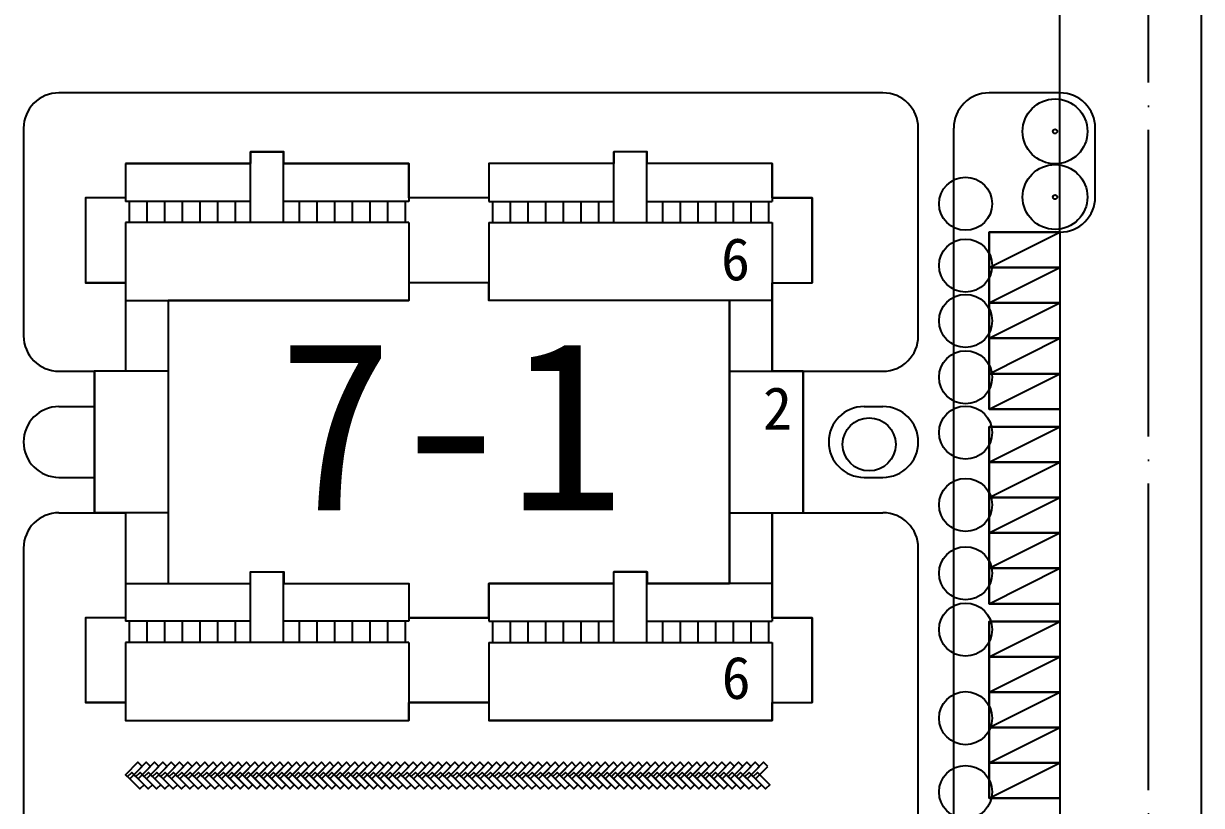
# Model space of a CAD drawing. Extents: x 39009873 to 40242873, y -38938004 to -37205504.
# Drawn here: x 39335197 to 39435047, y -38120757 to -38054466 of the extents above; entities that cross this region are included whole.
import ezdxf

# ---------------------------------------------------------------- set-up
doc = ezdxf.new("R2010")
doc.units = 0
doc.header["$LTSCALE"] = 1000
doc.header["$MEASUREMENT"] = 0
doc.linetypes.add('CENT', pattern=[15, 13, -1, 0, -1])
doc.layers.get('0').update_dxf_attribs({"linetype": 'CONTINUOUS'})
for name, color, linetype in [('1-CEG', 220, 'CONTINUOUS'), ('A-FACE', 4, 'CONTINUOUS'), ('PUB_TEXT', 4, 'CONTINUOUS'), ('TREE1', 62, 'CONTINUOUS'), ('人行道', 251, 'CONTINUOUS'), ('停车', 165, 'CONTINUOUS'), ('地面非机动车', 2, 'CONTINUOUS'), ('建筑屋顶', 2, 'CONTINUOUS'), ('建筑轮廓', 254, 'CONTINUOUS'), ('道路中心线', 1, 'CENT')]:
    doc.layers.add(name, color=color, linetype=linetype)
doc.styles.add('-黑体', font='SIMHEI.TTF')

# ---------------------------------------------------------------- blocks, each defined once
blk = doc.blocks.new('333')
at = {"layer": '建筑屋顶', "linetype": 'Continuous', "ltscale": 10}
for p, q in [((-280647, 1070561), (-277847, 1070561)), ((-280647, 1064561), (-280647, 1070561)), ((-277847, 1064561), (-277847, 1070561)), ((-247047, 1070561), (-249847, 1070561)), ((-249847, 1064561), (-249847, 1070561)), ((-247047, 1064561), (-247047, 1070561)), ((-291247, 1069561), (-280647, 1069561)), ((-291247, 1069561), (-291247, 1066361)), ((-277847, 1069561), (-267247, 1069561)), ((-267247, 1069561), (-267247, 1066361)), ((-249847, 1069561), (-260447, 1069561)), ((-260447, 1069561), (-260447, 1066361)), ((-236447, 1069561), (-247047, 1069561)), ((-236447, 1069561), (-236447, 1066361)), ((-294647, 1066661), (-294647, 1059461)), ((-291247, 1066661), (-294647, 1066661)), ((-260447, 1066661), (-267247, 1066661)), ((-236447, 1066661), (-233047, 1066661)), ((-233047, 1066661), (-233047, 1059461)), ((-280647, 1066361), (-291247, 1066361)), ((-290947, 1066361), (-290947, 1064561)), ((-289447, 1066361), (-289447, 1064561)), ((-287947, 1066361), (-287947, 1064561)), ((-286447, 1066361), (-286447, 1064561)), ((-284947, 1066361), (-284947, 1064561)), ((-283447, 1066361), (-283447, 1064561)), ((-281947, 1066361), (-281947, 1064561)), ((-267247, 1066361), (-277847, 1066361)), ((-276547, 1066361), (-276547, 1064561)), ((-275047, 1066361), (-275047, 1064561)), ((-273547, 1066361), (-273547, 1064561)), ((-272047, 1066361), (-272047, 1064561)), ((-270547, 1066361), (-270547, 1064561)), ((-269047, 1066361), (-269047, 1064561)), ((-267547, 1066361), (-267547, 1064561)), ((-260447, 1066361), (-249847, 1066361)), ((-260147, 1066361), (-260147, 1064561)), ((-258647, 1066361), (-258647, 1064561)), ((-257147, 1066361), (-257147, 1064561)), ((-255647, 1066361), (-255647, 1064561)), ((-254147, 1066361), (-254147, 1064561)), ((-252647, 1066361), (-252647, 1064561)), ((-251147, 1066361), (-251147, 1064561)), ((-247047, 1066361), (-236447, 1066361)), ((-245747, 1066361), (-245747, 1064561)), ((-244247, 1066361), (-244247, 1064561)), ((-242747, 1066361), (-242747, 1064561)), ((-241247, 1066361), (-241247, 1064561)), ((-239747, 1066361), (-239747, 1064561)), ((-238247, 1066361), (-238247, 1064561)), ((-236747, 1066361), (-236747, 1064561)), ((-267247, 1064561), (-291247, 1064561)), ((-291247, 1064561), (-291247, 1051961)), ((-267247, 1064561), (-267247, 1057961)), ((-260447, 1064561), (-236447, 1064561)), ((-260447, 1064561), (-260447, 1057961)), ((-236447, 1064561), (-236447, 1051961)), ((-291247, 1059461), (-294647, 1059461)), ((-260447, 1059461), (-267247, 1059461)), ((-236447, 1059461), (-233047, 1059461)), ((-291247, 1057961), (-267247, 1057961)), ((-287647, 1057961), (-287647, 1033961)), ((-236447, 1057961), (-260447, 1057961)), ((-240047, 1057961), (-240047, 1033961)), ((-293897, 1051961), (-293897, 1039961)), ((-287647, 1051961), (-293897, 1051961)), ((-240047, 1051961), (-233797, 1051961)), ((-233797, 1051961), (-233797, 1039961)), ((-287647, 1039961), (-293897, 1039961)), ((-291247, 1039961), (-291247, 1030761)), ((-240047, 1039961), (-233797, 1039961)), ((-236447, 1039961), (-236447, 1030761)), ((-280647, 1034961), (-277847, 1034961)), ((-280647, 1028961), (-280647, 1034961)), ((-277847, 1028961), (-277847, 1034961)), ((-247047, 1034961), (-249847, 1034961)), ((-249847, 1028961), (-249847, 1034961)), ((-247047, 1028961), (-247047, 1034961)), ((-291247, 1033961), (-280647, 1033961)), ((-277847, 1033961), (-267247, 1033961)), ((-267247, 1033961), (-267247, 1030761)), ((-249847, 1033961), (-260447, 1033961)), ((-260447, 1033961), (-260447, 1030761)), ((-236447, 1033961), (-247047, 1033961)), ((-294647, 1031061), (-294647, 1023861)), ((-291247, 1031061), (-294647, 1031061)), ((-280647, 1030761), (-291247, 1030761)), ((-290947, 1030761), (-290947, 1028961)), ((-289447, 1030761), (-289447, 1028961)), ((-287947, 1030761), (-287947, 1028961)), ((-286447, 1030761), (-286447, 1028961)), ((-284947, 1030761), (-284947, 1028961)), ((-283447, 1030761), (-283447, 1028961)), ((-281947, 1030761), (-281947, 1028961)), ((-267247, 1030761), (-277847, 1030761)), ((-276547, 1030761), (-276547, 1028961)), ((-275047, 1030761), (-275047, 1028961)), ((-273547, 1030761), (-273547, 1028961)), ((-272047, 1030761), (-272047, 1028961)), ((-270547, 1030761), (-270547, 1028961)), ((-269047, 1030761), (-269047, 1028961)), ((-267547, 1030761), (-267547, 1028961)), ((-260447, 1031061), (-267247, 1031061)), ((-260447, 1030761), (-249847, 1030761)), ((-260147, 1030761), (-260147, 1028961)), ((-258647, 1030761), (-258647, 1028961)), ((-257147, 1030761), (-257147, 1028961)), ((-255647, 1030761), (-255647, 1028961)), ((-254147, 1030761), (-254147, 1028961)), ((-252647, 1030761), (-252647, 1028961)), ((-251147, 1030761), (-251147, 1028961)), ((-247047, 1030761), (-236447, 1030761)), ((-245747, 1030761), (-245747, 1028961)), ((-244247, 1030761), (-244247, 1028961)), ((-242747, 1030761), (-242747, 1028961)), ((-241247, 1030761), (-241247, 1028961)), ((-239747, 1030761), (-239747, 1028961)), ((-238247, 1030761), (-238247, 1028961)), ((-236747, 1030761), (-236747, 1028961)), ((-236447, 1031061), (-233047, 1031061)), ((-233047, 1031061), (-233047, 1023861)), ((-267247, 1028961), (-291247, 1028961)), ((-291247, 1028961), (-291247, 1022361)), ((-267247, 1028961), (-267247, 1022361)), ((-260447, 1028961), (-236447, 1028961)), ((-260447, 1028961), (-260447, 1022361)), ((-236447, 1028961), (-236447, 1022361)), ((-291247, 1023861), (-294647, 1023861)), ((-260447, 1023861), (-267247, 1023861)), ((-236447, 1023861), (-233047, 1023861)), ((-291247, 1022361), (-267247, 1022361)), ((-236447, 1022361), (-260447, 1022361))]:
    blk.add_line(p, q, dxfattribs=at)
blk = doc.blocks.new('sdji')
at = {"linetype": 'Continuous', "ltscale": 10}
for radius in [2750, 184]:
    blk.add_circle((512091, 867961), radius, dxfattribs=at)
blk = doc.blocks.new('sij')
at = {"layer": 'TREE1', "linetype": 'Continuous', "ltscale": 10}
blk.add_circle((327690, 1006813), 2250, dxfattribs=at)

msp = doc.modelspace()

# ---------------------------------------------------------------- linework, layer by layer
at = {"layer": 'A-FACE'}
for p, q in [((39435047, -38149473), (39435047, -37911020)), ((39423047, -38060341), (39423047, -38042341)), ((39426047, -38069153), (39426047, -38063341)), ((39423047, -38072153), (39417047, -38072153))]:
    msp.add_line(p, q, dxfattribs=at)
at = {"layer": 'A-FACE', "linetype": 'Continuous', "ltscale": 10}
for p, q in [((39417047, -38072153), (39417047, -38087153)), ((39417047, -38087153), (39423047, -38087153)), ((39423047, -38087153), (39423047, -38088653)), ((39423047, -38088653), (39417047, -38088653)), ((39417047, -38088653), (39417047, -38103653)), ((39417047, -38103653), (39423047, -38103653)), ((39423047, -38103653), (39423047, -38105153)), ((39423047, -38105153), (39417047, -38105153)), ((39417047, -38105153), (39417047, -38120153)), ((39417047, -38120153), (39423047, -38120153)), ((39423047, -38120153), (39423047, -38121653))]:
    msp.add_line(p, q, dxfattribs=at)
at = {"layer": 'A-FACE'}
for centre, start, end in [((39423047, -38063341), 0, 90), ((39423047, -38069153), 270, 0)]:
    msp.add_arc(centre, 3000, start, end, dxfattribs=at)
at = {"layer": '人行道'}
for p, q in [((39408047, -38060341), (39338197, -38060341)), ((39423047, -38060341), (39417047, -38060341)), ((39423047, -38072154), (39423047, -38060341)), ((39335197, -38063341), (39335197, -38080941)), ((39411047, -38080941), (39411047, -38063341)), ((39414047, -38161141), (39414047, -38063341)), ((39338197, -38083941), (39341197, -38083941)), ((39338197, -38086941), (39341197, -38086941)), ((39335197, -38089941), (39335197, -38089941)), ((39411047, -38089941), (39411047, -38089941)), ((39338197, -38092941), (39341197, -38092941)), ((39338197, -38095941), (39341197, -38095941)), ((39335197, -38098941), (39335197, -38152141)), ((39411047, -38152141), (39411047, -38098941))]:
    msp.add_line(p, q, dxfattribs=at)
at = {"layer": '人行道', "linetype": 'Continuous', "ltscale": 10}
for p, q in [((39401297, -38083941), (39408047, -38083941)), ((39406447, -38086941), (39408047, -38086941)), ((39403447, -38089941), (39403447, -38089941)), ((39406447, -38092941), (39408047, -38092941)), ((39401297, -38095941), (39408047, -38095941))]:
    msp.add_line(p, q, dxfattribs=at)
at = {"layer": '人行道'}
for centre, start, end in [((39338197, -38063341), 90, 180), ((39408047, -38063341), 0, 90), ((39417047, -38063341), 90, 180), ((39338197, -38080941), 180, 270), ((39338197, -38089941), 90, 180), ((39338197, -38089941), 180, 270), ((39338197, -38098941), 90, 180)]:
    msp.add_arc(centre, 3000, start, end, dxfattribs=at)
at = {"layer": '人行道', "linetype": 'Continuous'}
for centre, start, end in [((39408047, -38080941), 270, 0), ((39408047, -38089941), 0, 90), ((39408047, -38098941), 0, 90)]:
    msp.add_arc(centre, 3000, start, end, dxfattribs=at)
at = {"layer": '人行道', "linetype": 'Continuous', "ltscale": 10}
for centre, start, end in [((39406447, -38089941), 90, 180), ((39406447, -38089941), 180, 270), ((39408047, -38089941), 270, 0)]:
    msp.add_arc(centre, 3000, start, end, dxfattribs=at)
at = {"layer": '停车', "linetype": 'Continuous', "ltscale": 10}
for points in [[(39417047, -38075153), (39417047, -38072153), (39423047, -38072153), (39423047, -38075153), (39417047, -38075153), (39423047, -38072153)], [(39417047, -38078153), (39417047, -38075153), (39423047, -38075153), (39423047, -38078153), (39417047, -38078153), (39423047, -38075153)], [(39417047, -38081153), (39417047, -38078153), (39423047, -38078153), (39423047, -38081153), (39417047, -38081153), (39423047, -38078153)], [(39417047, -38084153), (39417047, -38081153), (39423047, -38081153), (39423047, -38084153), (39417047, -38084153), (39423047, -38081153)], [(39417047, -38087153), (39417047, -38084153), (39423047, -38084153), (39423047, -38087153), (39417047, -38087153), (39423047, -38084153)], [(39417047, -38091653), (39417047, -38088653), (39423047, -38088653), (39423047, -38091653), (39417047, -38091653), (39423047, -38088653)], [(39417047, -38094653), (39417047, -38091653), (39423047, -38091653), (39423047, -38094653), (39417047, -38094653), (39423047, -38091653)], [(39417047, -38097653), (39417047, -38094653), (39423047, -38094653), (39423047, -38097653), (39417047, -38097653), (39423047, -38094653)], [(39417047, -38100653), (39417047, -38097653), (39423047, -38097653), (39423047, -38100653), (39417047, -38100653), (39423047, -38097653)], [(39417047, -38103653), (39417047, -38100653), (39423047, -38100653), (39423047, -38103653), (39417047, -38103653), (39423047, -38100653)], [(39417047, -38108153), (39417047, -38105153), (39423047, -38105153), (39423047, -38108153), (39417047, -38108153), (39423047, -38105153)], [(39417047, -38111153), (39417047, -38108153), (39423047, -38108153), (39423047, -38111153), (39417047, -38111153), (39423047, -38108153)], [(39417047, -38114153), (39417047, -38111153), (39423047, -38111153), (39423047, -38114153), (39417047, -38114153), (39423047, -38111153)], [(39417047, -38117153), (39417047, -38114153), (39423047, -38114153), (39423047, -38117153), (39417047, -38117153), (39423047, -38114153)], [(39417047, -38120153), (39417047, -38117153), (39423047, -38117153), (39423047, -38120153), (39417047, -38120153), (39423047, -38117153)]]:
    msp.add_lwpolyline(points, dxfattribs=at)
at = {"layer": '地面非机动车', "linetype": 'Continuous', "ltscale": 10}
for points in [[(39345247, -38117455), (39344893, -38117101), (39343847, -38118148), (39344200, -38118501)], [(39345954, -38117455), (39345600, -38117101), (39344554, -38118148), (39344907, -38118501)], [(39346661, -38117455), (39346307, -38117101), (39345261, -38118148), (39345614, -38118501)], [(39347368, -38117455), (39347014, -38117101), (39345968, -38118148), (39346321, -38118501)], [(39348075, -38117455), (39347721, -38117101), (39346675, -38118148), (39347029, -38118501)], [(39348782, -38117455), (39348429, -38117101), (39347382, -38118148), (39347736, -38118501)], [(39349489, -38117455), (39349136, -38117101), (39348089, -38118148), (39348443, -38118501)], [(39350196, -38117455), (39349843, -38117101), (39348796, -38118148), (39349150, -38118501)], [(39350903, -38117455), (39350550, -38117101), (39349503, -38118148), (39349857, -38118501)], [(39351610, -38117455), (39351257, -38117101), (39350210, -38118148), (39350564, -38118501)], [(39352318, -38117455), (39351964, -38117101), (39350918, -38118148), (39351271, -38118501)], [(39353025, -38117455), (39352671, -38117101), (39351625, -38118148), (39351978, -38118501)], [(39353732, -38117455), (39353378, -38117101), (39352332, -38118148), (39352685, -38118501)], [(39354439, -38117455), (39354085, -38117101), (39353039, -38118148), (39353392, -38118501)], [(39355146, -38117455), (39354792, -38117101), (39353746, -38118148), (39354100, -38118501)], [(39355146, -38117455), (39354792, -38117101), (39353746, -38118148), (39354100, -38118501)], [(39355853, -38117455), (39355500, -38117101), (39354453, -38118148), (39354807, -38118501)], [(39356560, -38117455), (39356207, -38117101), (39355160, -38118148), (39355514, -38118501)], [(39357267, -38117455), (39356914, -38117101), (39355867, -38118148), (39356221, -38118501)], [(39357974, -38117455), (39357621, -38117101), (39356574, -38118148), (39356928, -38118501)], [(39358682, -38117455), (39358328, -38117101), (39357282, -38118148), (39357635, -38118501)], [(39359389, -38117455), (39359035, -38117101), (39357989, -38118148), (39358342, -38118501)], [(39360096, -38117455), (39359742, -38117101), (39358696, -38118148), (39359049, -38118501)], [(39360803, -38117455), (39360449, -38117101), (39359403, -38118148), (39359756, -38118501)], [(39361510, -38117455), (39361156, -38117101), (39360110, -38118148), (39360464, -38118501)], [(39362217, -38117455), (39361864, -38117101), (39360817, -38118148), (39361171, -38118501)], [(39362924, -38117455), (39362571, -38117101), (39361524, -38118148), (39361878, -38118501)], [(39363631, -38117455), (39363278, -38117101), (39362231, -38118148), (39362585, -38118501)], [(39364338, -38117455), (39363985, -38117101), (39362938, -38118148), (39363292, -38118501)], [(39364338, -38117455), (39363985, -38117101), (39362938, -38118148), (39363292, -38118501)], [(39365046, -38117455), (39364692, -38117101), (39363646, -38118148), (39363999, -38118501)], [(39365753, -38117455), (39365399, -38117101), (39364353, -38118148), (39364706, -38118501)], [(39366460, -38117455), (39366106, -38117101), (39365060, -38118148), (39365413, -38118501)], [(39367167, -38117455), (39366813, -38117101), (39365767, -38118148), (39366120, -38118501)], [(39367874, -38117455), (39367520, -38117101), (39366474, -38118148), (39366828, -38118501)], [(39368581, -38117455), (39368228, -38117101), (39367181, -38118148), (39367535, -38118501)], [(39369288, -38117455), (39368935, -38117101), (39367888, -38118148), (39368242, -38118501)], [(39369995, -38117455), (39369642, -38117101), (39368595, -38118148), (39368949, -38118501)], [(39370702, -38117455), (39370349, -38117101), (39369302, -38118148), (39369656, -38118501)], [(39371409, -38117455), (39371056, -38117101), (39370009, -38118148), (39370363, -38118501)], [(39372117, -38117455), (39371763, -38117101), (39370717, -38118148), (39371070, -38118501)], [(39372824, -38117455), (39372470, -38117101), (39371424, -38118148), (39371777, -38118501)], [(39373531, -38117455), (39373177, -38117101), (39372131, -38118148), (39372484, -38118501)], [(39373531, -38117455), (39373177, -38117101), (39372131, -38118148), (39372484, -38118501)], [(39374238, -38117455), (39373884, -38117101), (39372838, -38118148), (39373191, -38118501)], [(39374945, -38117455), (39374591, -38117101), (39373545, -38118148), (39373899, -38118501)], [(39375652, -38117455), (39375299, -38117101), (39374252, -38118148), (39374606, -38118501)], [(39376359, -38117455), (39376006, -38117101), (39374959, -38118148), (39375313, -38118501)], [(39377066, -38117455), (39376713, -38117101), (39375666, -38118148), (39376020, -38118501)], [(39377773, -38117455), (39377420, -38117101), (39376373, -38118148), (39376727, -38118501)], [(39378481, -38117455), (39378127, -38117101), (39377081, -38118148), (39377434, -38118501)], [(39379188, -38117455), (39378834, -38117101), (39377788, -38118148), (39378141, -38118501)], [(39379895, -38117455), (39379541, -38117101), (39378495, -38118148), (39378848, -38118501)], [(39380602, -38117455), (39380248, -38117101), (39379202, -38118148), (39379555, -38118501)], [(39381309, -38117455), (39380955, -38117101), (39379909, -38118148), (39380263, -38118501)], [(39382016, -38117455), (39381663, -38117101), (39380616, -38118148), (39380970, -38118501)], [(39382723, -38117455), (39382370, -38117101), (39381323, -38118148), (39381677, -38118501)], [(39382723, -38117455), (39382370, -38117101), (39381323, -38118148), (39381677, -38118501)], [(39383430, -38117455), (39383077, -38117101), (39382030, -38118148), (39382384, -38118501)], [(39384137, -38117455), (39383784, -38117101), (39382737, -38118148), (39383091, -38118501)], [(39384845, -38117455), (39384491, -38117101), (39383445, -38118148), (39383798, -38118501)], [(39385552, -38117455), (39385198, -38117101), (39384152, -38118148), (39384505, -38118501)], [(39386259, -38117455), (39385905, -38117101), (39384859, -38118148), (39385212, -38118501)], [(39386966, -38117455), (39386612, -38117101), (39385566, -38118148), (39385919, -38118501)], [(39387673, -38117455), (39387319, -38117101), (39386273, -38118148), (39386626, -38118501)], [(39388380, -38117455), (39388026, -38117101), (39386980, -38118148), (39387334, -38118501)], [(39389087, -38117455), (39388734, -38117101), (39387687, -38118148), (39388041, -38118501)], [(39389794, -38117455), (39389441, -38117101), (39388394, -38118148), (39388748, -38118501)], [(39390501, -38117455), (39390148, -38117101), (39389101, -38118148), (39389455, -38118501)], [(39391208, -38117455), (39390855, -38117101), (39389808, -38118148), (39390162, -38118501)], [(39391916, -38117455), (39391562, -38117101), (39390516, -38118148), (39390869, -38118501)], [(39392623, -38117455), (39392269, -38117101), (39391223, -38118148), (39391576, -38118501)], [(39393330, -38117455), (39392976, -38117101), (39391930, -38118148), (39392283, -38118501)], [(39394037, -38117455), (39393683, -38117101), (39392637, -38118148), (39392990, -38118501)], [(39394744, -38117455), (39394390, -38117101), (39393344, -38118148), (39393698, -38118501)], [(39395451, -38117455), (39395098, -38117101), (39394051, -38118148), (39394405, -38118501)], [(39396158, -38117455), (39395805, -38117101), (39394758, -38118148), (39395112, -38118501)], [(39396865, -38117455), (39396512, -38117101), (39395465, -38118148), (39395819, -38118501)], [(39397572, -38117455), (39397219, -38117101), (39396172, -38118148), (39396526, -38118501)], [(39398280, -38117455), (39397926, -38117101), (39396880, -38118148), (39397233, -38118501)], [(39344014, -38118315), (39344367, -38117961), (39345414, -38119008), (39345060, -38119361)], [(39344721, -38118315), (39345074, -38117961), (39346121, -38119008), (39345767, -38119361)], [(39345428, -38118315), (39345781, -38117961), (39346828, -38119008), (39346474, -38119361)], [(39346135, -38118315), (39346489, -38117961), (39347535, -38119008), (39347181, -38119361)], [(39346842, -38118315), (39347196, -38117961), (39348242, -38119008), (39347889, -38119361)], [(39347549, -38118315), (39347903, -38117961), (39348949, -38119008), (39348596, -38119361)], [(39348256, -38118315), (39348610, -38117961), (39349656, -38119008), (39349303, -38119361)], [(39348963, -38118315), (39349317, -38117961), (39350363, -38119008), (39350010, -38119361)], [(39349670, -38118315), (39350024, -38117961), (39351070, -38119008), (39350717, -38119361)], [(39350378, -38118315), (39350731, -38117961), (39351778, -38119008), (39351424, -38119361)], [(39351085, -38118315), (39351438, -38117961), (39352485, -38119008), (39352131, -38119361)], [(39351792, -38118315), (39352145, -38117961), (39353192, -38119008), (39352838, -38119361)], [(39352499, -38118315), (39352852, -38117961), (39353899, -38119008), (39353545, -38119361)], [(39353206, -38118315), (39353560, -38117961), (39354606, -38119008), (39354252, -38119361)], [(39353913, -38118315), (39354267, -38117961), (39355313, -38119008), (39354960, -38119361)], [(39354620, -38118315), (39354974, -38117961), (39356020, -38119008), (39355667, -38119361)], [(39355327, -38118315), (39355681, -38117961), (39356727, -38119008), (39356374, -38119361)], [(39356034, -38118315), (39356388, -38117961), (39357434, -38119008), (39357081, -38119361)], [(39356742, -38118315), (39357095, -38117961), (39358142, -38119008), (39357788, -38119361)], [(39357449, -38118315), (39357802, -38117961), (39358849, -38119008), (39358495, -38119361)], [(39358156, -38118315), (39358509, -38117961), (39359556, -38119008), (39359202, -38119361)], [(39358863, -38118315), (39359216, -38117961), (39360263, -38119008), (39359909, -38119361)], [(39359570, -38118315), (39359924, -38117961), (39360970, -38119008), (39360616, -38119361)], [(39360277, -38118315), (39360631, -38117961), (39361677, -38119008), (39361324, -38119361)], [(39360984, -38118315), (39361338, -38117961), (39362384, -38119008), (39362031, -38119361)], [(39361691, -38118315), (39362045, -38117961), (39363091, -38119008), (39362738, -38119361)], [(39362398, -38118315), (39362752, -38117961), (39363798, -38119008), (39363445, -38119361)], [(39363106, -38118315), (39363459, -38117961), (39364506, -38119008), (39364152, -38119361)], [(39363813, -38118315), (39364166, -38117961), (39365213, -38119008), (39364859, -38119361)], [(39364520, -38118315), (39364873, -38117961), (39365920, -38119008), (39365566, -38119361)], [(39365227, -38118315), (39365580, -38117961), (39366627, -38119008), (39366273, -38119361)], [(39365934, -38118315), (39366288, -38117961), (39367334, -38119008), (39366980, -38119361)], [(39366641, -38118315), (39366995, -38117961), (39368041, -38119008), (39367688, -38119361)], [(39367348, -38118315), (39367702, -38117961), (39368748, -38119008), (39368395, -38119361)], [(39368055, -38118315), (39368409, -38117961), (39369455, -38119008), (39369102, -38119361)], [(39368762, -38118315), (39369116, -38117961), (39370162, -38119008), (39369809, -38119361)], [(39369469, -38118315), (39369823, -38117961), (39370869, -38119008), (39370516, -38119361)], [(39370177, -38118315), (39370530, -38117961), (39371577, -38119008), (39371223, -38119361)], [(39370884, -38118315), (39371237, -38117961), (39372284, -38119008), (39371930, -38119361)], [(39371591, -38118315), (39371944, -38117961), (39372991, -38119008), (39372637, -38119361)], [(39372298, -38118315), (39372651, -38117961), (39373698, -38119008), (39373344, -38119361)], [(39373005, -38118315), (39373359, -38117961), (39374405, -38119008), (39374051, -38119361)], [(39373712, -38118315), (39374066, -38117961), (39375112, -38119008), (39374759, -38119361)], [(39374419, -38118315), (39374773, -38117961), (39375819, -38119008), (39375466, -38119361)], [(39375126, -38118315), (39375480, -38117961), (39376526, -38119008), (39376173, -38119361)], [(39375833, -38118315), (39376187, -38117961), (39377233, -38119008), (39376880, -38119361)], [(39376541, -38118315), (39376894, -38117961), (39377941, -38119008), (39377587, -38119361)], [(39377248, -38118315), (39377601, -38117961), (39378648, -38119008), (39378294, -38119361)], [(39377955, -38118315), (39378308, -38117961), (39379355, -38119008), (39379001, -38119361)], [(39378662, -38118315), (39379015, -38117961), (39380062, -38119008), (39379708, -38119361)], [(39379369, -38118315), (39379723, -38117961), (39380769, -38119008), (39380415, -38119361)], [(39380076, -38118315), (39380430, -38117961), (39381476, -38119008), (39381123, -38119361)], [(39380783, -38118315), (39381137, -38117961), (39382183, -38119008), (39381830, -38119361)], [(39381490, -38118315), (39381844, -38117961), (39382890, -38119008), (39382537, -38119361)], [(39382197, -38118315), (39382551, -38117961), (39383597, -38119008), (39383244, -38119361)], [(39382905, -38118315), (39383258, -38117961), (39384305, -38119008), (39383951, -38119361)], [(39383612, -38118315), (39383965, -38117961), (39385012, -38119008), (39384658, -38119361)], [(39384319, -38118315), (39384672, -38117961), (39385719, -38119008), (39385365, -38119361)], [(39385026, -38118315), (39385379, -38117961), (39386426, -38119008), (39386072, -38119361)], [(39385733, -38118315), (39386086, -38117961), (39387133, -38119008), (39386779, -38119361)], [(39386440, -38118315), (39386794, -38117961), (39387840, -38119008), (39387486, -38119361)], [(39387147, -38118315), (39387501, -38117961), (39388547, -38119008), (39388194, -38119361)], [(39387854, -38118315), (39388208, -38117961), (39389254, -38119008), (39388901, -38119361)], [(39388561, -38118315), (39388915, -38117961), (39389961, -38119008), (39389608, -38119361)], [(39389268, -38118315), (39389622, -38117961), (39390668, -38119008), (39390315, -38119361)], [(39389976, -38118315), (39390329, -38117961), (39391376, -38119008), (39391022, -38119361)], [(39390683, -38118315), (39391036, -38117961), (39392083, -38119008), (39391729, -38119361)], [(39391390, -38118315), (39391743, -38117961), (39392790, -38119008), (39392436, -38119361)], [(39392097, -38118315), (39392450, -38117961), (39393497, -38119008), (39393143, -38119361)], [(39392804, -38118315), (39393158, -38117961), (39394204, -38119008), (39393850, -38119361)], [(39393511, -38118315), (39393865, -38117961), (39394911, -38119008), (39394558, -38119361)], [(39394218, -38118315), (39394572, -38117961), (39395618, -38119008), (39395265, -38119361)], [(39394925, -38118315), (39395279, -38117961), (39396325, -38119008), (39395972, -38119361)], [(39395632, -38118315), (39395986, -38117961), (39397032, -38119008), (39396679, -38119361)], [(39396340, -38118315), (39396693, -38117961), (39397740, -38119008), (39397386, -38119361)], [(39397047, -38118315), (39397400, -38117961), (39398447, -38119008), (39398093, -38119361)]]:
    msp.add_lwpolyline(points, close=True, dxfattribs=at)
at = {"layer": '建筑轮廓', "ltscale": 10}
for points in [[(39343847, -38066341), (39343847, -38069241), (39340447, -38069241), (39340447, -38076441), (39343847, -38076441), (39343847, -38083941), (39341197, -38083941), (39341197, -38095941), (39343847, -38095941), (39343847, -38104841), (39340447, -38104841), (39340447, -38112041), (39343847, -38112041), (39343847, -38113541), (39367847, -38113541), (39367847, -38112041), (39374647, -38112041), (39374647, -38113541), (39398647, -38113541), (39398647, -38112041), (39402047, -38112041), (39402047, -38104841), (39398647, -38104841), (39398647, -38095941), (39401297, -38095941), (39401297, -38083941), (39398647, -38083941), (39398647, -38076441), (39402047, -38076441), (39402047, -38069241), (39398647, -38069241), (39398647, -38066341), (39388047, -38066341), (39388047, -38065341), (39385247, -38065341), (39385247, -38066341), (39374647, -38066341), (39374647, -38069241), (39367847, -38069241), (39367847, -38066341), (39357247, -38066341), (39357247, -38065341), (39354447, -38065341), (39354447, -38066341), (39343847, -38066341)], [(39347447, -38077941), (39347447, -38101941), (39354447, -38101941), (39354447, -38100941), (39357247, -38100941), (39357247, -38101941), (39367847, -38101941), (39367847, -38104841), (39374647, -38104841), (39374647, -38101941), (39385247, -38101941), (39385247, -38100941), (39388047, -38100941), (39388047, -38101941), (39395047, -38101941), (39395047, -38077941), (39374647, -38077941), (39374647, -38076441), (39367847, -38076441), (39367847, -38077941), (39347447, -38077941)]]:
    msp.add_lwpolyline(points, dxfattribs=at)
at = {"layer": '道路中心线', "ltscale": 2}
msp.add_line((39430547, -38149473), (39430547, -37911020), dxfattribs=at)

# ---------------------------------------------------------------- block references
at = {"layer": 'TREE1', "linetype": 'Continuous', "rotation": 89.71588559147328}
for p in [(40288048, -38579999), (40288048, -38585561)]:
    msp.add_blockref('sdji', p, dxfattribs=at)
at = {"layer": 'TREE1', "linetype": 'Continuous'}
for p in [(39087366, -39076558), (39087366, -39081800), (39087366, -39086495), (39087366, -39091268), (39087366, -39095962), (39079189, -39096955), (39087366, -39102096), (39087366, -39107886), (39087366, -39112659), (39087366, -39120171), (39087366, -39126430)]:
    msp.add_blockref('sij', p, dxfattribs=at)
at = {"layer": '建筑屋顶', "linetype": 'Continuous', "lineweight": -3, "ltscale": 10}
msp.add_blockref('333', (39635093, -39135902), dxfattribs=at)

# ---------------------------------------------------------------- texts
at = {"layer": '1-CEG', "style": '-黑体'}
for s, p in [('6', (39394326, -38076239)), ('2', (39397884, -38088884)), ('6', (39394380, -38111729))]:
    msp.add_text(s, height=3600, dxfattribs=at).set_placement(p)
at = {"layer": 'PUB_TEXT', "color": 2, "style": '-黑体'}
msp.add_text('7-1', height=14400, dxfattribs=at).set_placement((39356726, -38095725))

doc.saveas('drawing.dxf')
